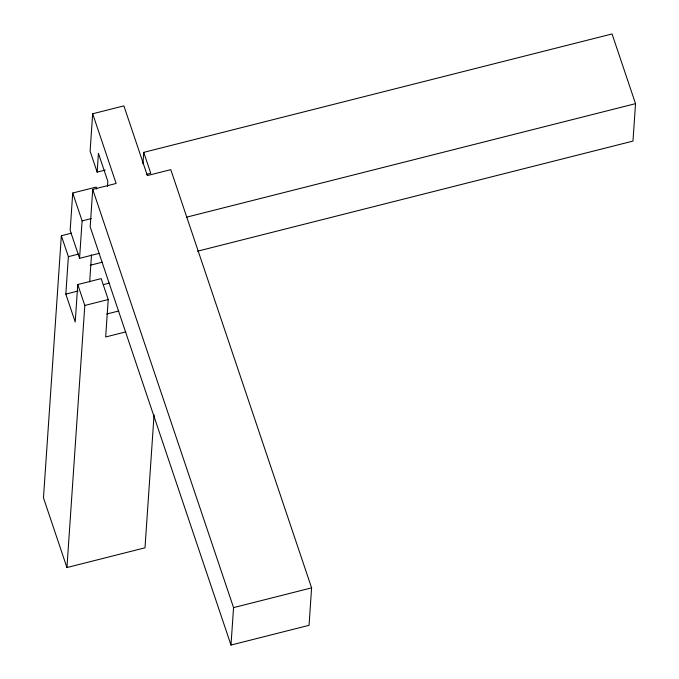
<?xml version="1.0" encoding="UTF-8"?>
<svg xmlns="http://www.w3.org/2000/svg" width="679" height="679" viewBox="0 0 679 679"><rect width="100%" height="100%" fill="white"/><g stroke="black" fill="none" stroke-linecap="round" stroke-linejoin="round"><path stroke-width="1.02" d="M71.516 233.177L61.339 235.749L43.473 497.843L66.941 567.542L145 547.809L154.057 414.92M125.819 331.878L105.669 336.979L108.224 299.532L101.188 278.619L77.771 284.543L75.216 321.982L65.829 294.1L68.375 256.662L61.339 235.749M96.808 189.085L96.138 187.09L72.721 193.014L70.166 230.453L79.553 258.334L99.066 253.403M79.553 258.334L82.108 220.896L72.721 193.014M92.667 113.766L116.134 183.466L92.726 189.39L90.171 226.828L230.996 645.05L309.055 625.317L311.602 587.87L170.777 169.648L147.36 175.572L123.892 105.873L92.667 113.766L90.112 151.205L97.156 172.118L105.211 170.081M66.941 567.542L84.807 305.457L77.771 284.543M89.67 281.946L91.512 254.905M97.156 172.118L98.43 153.395L107.817 181.276L107.469 186.479M142.955 163.809L143.727 152.368L612.059 33.95L635.527 103.649L632.981 141.096L197.513 251.205M230.996 645.05L233.551 607.612L92.726 189.39M146.698 174.308L150.772 173.281L143.727 152.368M82.108 220.896L91.266 218.579M186.717 217.136L635.527 103.649M68.375 256.662L78.56 254.09M90.256 265.234L102.342 262.179M65.829 294.1L78.043 291.011M103.344 284.62L109.387 283.092M84.807 305.457L108.224 299.532M106.688 314.029L118.774 310.974M233.551 607.612L311.602 587.87"/></g></svg>
